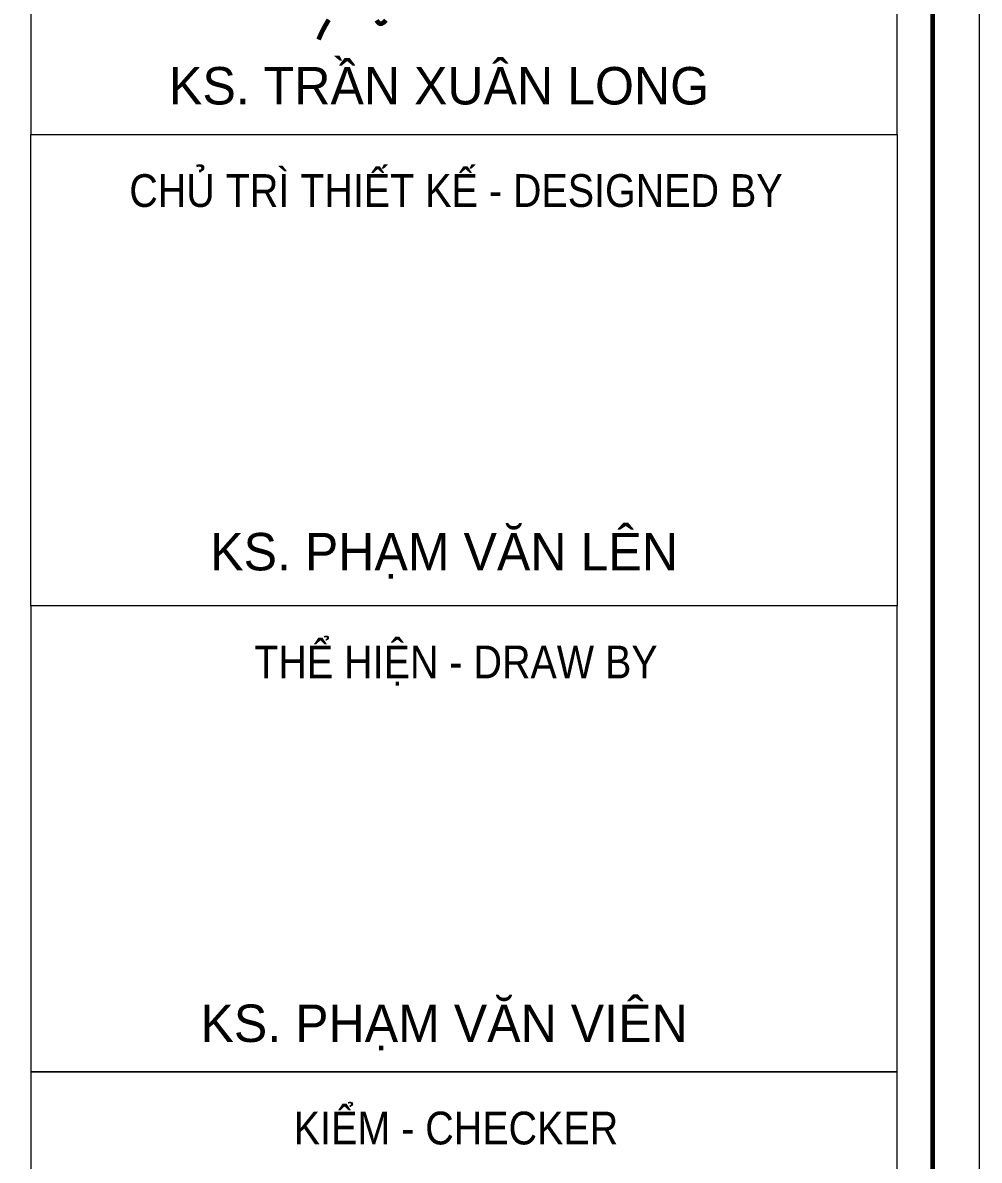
# Model space of a CAD drawing. Extents: x 597247 to 597986, y 2301157 to 2301524.
# Drawn here: x 597960.8 to 597986.03, y 2301212.09 to 2301242.11 of the extents above; entities that cross this region are included whole.
import ezdxf
from ezdxf.enums import TextEntityAlignment as Align
from ezdxf.xclip import XClip

# ---------------------------------------------------------------- set-up
doc = ezdxf.new("R2010")
doc.units = 0
doc.header["$MEASUREMENT"] = 0
doc.header["$XCLIPFRAME"] = 2
doc.linetypes.add('CENTER2', pattern=[1.125, 0.75, -0.125, 0.125, -0.125])
doc.linetypes.add('PHANTOM2', pattern=[1.25, 0.625, -0.125, 0.125, -0.125, 0.125, -0.125])
doc.layers.get('0').update_dxf_attribs({"color": 8, "linetype": 'CONTINUOUS', "lineweight": 9})
doc.layers.get('DEFPOINTS').update_dxf_attribs({"color": 8, "linetype": 'CONTINUOUS'})
doc.layers.add('1', color=3, linetype='CONTINUOUS')
doc.layers.add('Khungten_LCDI', color=7, linetype='CONTINUOUS')
for name, color, linetype, lineweight in [('HATCH', 252, 'CONTINUOUS', 5), ('ISO', 153, 'CONTINUOUS', 13), ('LC Net dam 1', 30, 'CONTINUOUS', 30), ('LC Net dam3', 1, 'CONTINUOUS', 60), ('LC Net thay', 7, 'CONTINUOUS', 25), ('LC Text1', 3, 'CONTINUOUS', 20), ('Nhaa', 8, 'CONTINUOUS', 50)]:
    doc.layers.add(name, color=color, linetype=linetype, lineweight=lineweight)
doc.styles.add('Khungten', font='VHAVAN.ttf', dxfattribs={"width": 0.8, "height": 5000})
doc.styles.add('Title', font='VHBLACK.ttf', dxfattribs={"width": 0.8})
doc.styles.add('VNAVANTH', font='VHAVANB.ttf', dxfattribs={"width": 0.6})

# ---------------------------------------------------------------- blocks, each defined once
blk = doc.blocks.new('LCDI-VINH')
at = {"layer": 'DEFPOINTS', "lineweight": 0}
blk.add_lwpolyline([(-1200, -14850), (-1200, 14850), (40800, 14850), (40800, -14850)], close=True, dxfattribs=at)
at = {"layer": 'ISO', "ltscale": 2, "const_width": 20}
for points in [[(38226.8, -1034.5), (38227.3, -1035.3), (38227.8, -1036.2), (38228.3, -1037), (38228.8, -1037.8), (38229.4, -1038.6), (38229.9, -1039.4), (38230.4, -1040.1), (38231, -1040.9), (38231.6, -1041.6), (38232.1, -1042.3), (38232.7, -1042.9), (38233.3, -1043.6), (38233.9, -1044.2), (38234.5, -1044.8), (38235.1, -1045.4), (38235.7, -1045.9), (38236.3, -1046.4), (38237, -1046.9), (38237.6, -1047.3), (38238.3, -1047.7), (38238.6, -1047.9), (38238.9, -1048), (38239.2, -1048.2), (38239.6, -1048.4), (38239.9, -1048.5), (38240.2, -1048.6), (38240.6, -1048.7), (38240.9, -1048.9), (38241.2, -1049), (38241.6, -1049), (38241.8, -1049.1), (38242.3, -1049.2), (38242.6, -1049.2), (38242.9, -1049.3), (38243.3, -1049.3), (38243.6, -1049.3), (38244, -1049.3), (38244.3, -1049.3), (38244.7, -1049.3), (38245, -1049.3), (38245.4, -1049.2), (38245.7, -1049.2), (38246.1, -1049.1), (38246.4, -1049.1), (38247.1, -1048.9), (38247.8, -1048.7), (38248.5, -1048.5), (38249.3, -1048.2), (38250, -1047.9), (38250.7, -1047.6), (38251.4, -1047.2), (38252.2, -1046.8), (38252.9, -1046.4), (38253.6, -1045.9), (38254.3, -1045.4), (38255.1, -1044.9), (38255.8, -1044.4), (38256.5, -1043.8), (38257.3, -1043.3), (38258, -1042.7), (38258.7, -1042.1), (38259.4, -1041.4), (38260.2, -1040.8), (38260.9, -1040.1), (38261.6, -1039.5), (38262.3, -1038.8), (38263.1, -1038.1), (38263.8, -1037.4), (38265.2, -1035.9), (38266.6, -1034.4)], [(38022.3, -1032.3), (38020.5, -1035.2), (38018.8, -1038.1), (38017, -1041), (38015.3, -1043.9), (38013.6, -1046.9), (38011.8, -1049.8), (38010.1, -1052.7), (38008.5, -1055.7), (38007.5, -1057.5), (38005.2, -1061.6), (38003.5, -1064.6), (38001.9, -1067.6), (38000.3, -1070.6), (37998.7, -1073.6), (37997.2, -1076.6), (37995.7, -1079.6), (37994.2, -1082.7), (37992.7, -1085.7), (37990.6, -1090.1), (37989.8, -1091.9), (37988.3, -1094.9), (37987, -1098), (37985.6, -1101.1), (37984.2, -1104.2), (37981.5, -1110.5), (37978.8, -1116.7)]]:
    blk.add_lwpolyline(points, dxfattribs=at)
at = {"layer": 'Khungten_LCDI', "color": 5, "lineweight": 25}
blk.add_line((40600, -14650), (40600, 14650), dxfattribs=at)
at = {"layer": 'Khungten_LCDI', "color": 5, "lineweight": 60}
blk.add_lwpolyline([(0, -14650), (0, 14650), (40600, 14650), (40600, -14650)], close=True, dxfattribs=at)
at = {"layer": 'Khungten_LCDI', "color": 9, "lineweight": 15}
for points in [[(36750, -1521.9), (40450, -1521.9), (40450, 446.3), (36750, 446.3)], [(36750, -1521.9), (40450, -1521.9), (40450, -3535.5), (36750, -3535.5)], [(36750, -1521.9), (40450, -1521.9), (40450, -3535.5), (36750, -3535.5)], [(36750, -5526.4), (40450, -5526.4), (40450, -3535.5), (36750, -3535.5)], [(36750, -7517.3), (40450, -7517.3), (40450, -5526.4), (36750, -5526.4)]]:
    blk.add_lwpolyline(points, close=True, dxfattribs=at)
at = {"color": 7, "style": 'VNAVANTH'}
for s, p in [('KS. TRÇN XU¢N LONG', (38493.4, -1394.1)), ('Ks. ph¹m v¨n lªn', (38514.7, -3384.3)), ('ks. ph¹m v¨n viªn', (38514.7, -5398.7))]:
    blk.add_text(s, height=160, dxfattribs=at).set_placement(p, align=Align.CENTER)
at = {"color": 7, "style": 'Khungten', "width": 0.9}
for s, p in [('chñ tr× thiÕt kÕ - designed by', (38565.6, -1831.8)), ('thÓ hiÖn - draw by', (38565.6, -3845.4)), ('kiÓm - checker', (38565.6, -5836.3))]:
    blk.add_text(s, height=140, dxfattribs=at).set_placement(p, align=Align.CENTER)
at = {"color": 7, "style": 'Khungten', "width": 0.8}
for tag, p in [('REVISION', (39498.8, -10746.3)), ('NGAYHT', (39546.1, -11609.4))]:
    blk.add_attdef(tag, text='', height=200, dxfattribs=at).set_placement(p, align=Align.CENTER)
at = {"layer": 'LC Text1', "style": 'Title', "width": 1.485915}
for tag, p, p2 in [('TENBANVE1', (36912.7, -8885.8), (40339.1, -8885.8)), ('TENBANVE2', (36912.7, -9562.5), (40339.1, -9562.5))]:
    blk.add_attdef(tag, text='', height=250, dxfattribs=at).set_placement(p, p2, align=Align.FIT)
at = {"layer": 'LC Text1', "style": 'Title', "width": 0.7}
blk.add_attdef('SOBANVE', text='', height=250, dxfattribs=at).set_placement((39562, -13896.2), align=Align.CENTER)
blk = doc.blocks.new('ATGT')
at = {"layer": 'HATCH'}
h = blk.add_hatch(dxfattribs=at)
h.set_pattern_fill('ANSI31', color=256, scale=10, angle=320, style=0)
h.set_pattern_definition([(5.00000025, (-611393.3933, -2299377.1615), (-0.1089446839, 1.24524337214), [])])
h.paths.add_polyline_path([(81.625, -154.841), (77.426, -155.259), (79.232, -173.389), (83.431, -172.971)])
edge = h.paths.add_edge_path()
edge.add_line((70.469, -161.391), (81.233, -160.319))
edge.add_line((77.963, -160.644), (77.263, -153.623))
edge.add_line((80.534, -153.297), (69.77, -154.37))
edge.add_line((77.263, -153.623), (77.963, -160.644))
at = {"layer": '1', "linetype": 'CENTER2', "ltscale": 10}
blk.add_lwpolyline([(83.359, -154.684), (81.059, -68.143), (8.058, 22.415), (-6.581, 24.718), (-179.711, -88.918)], dxfattribs=at)
at = {"layer": 'LC Net dam3', "linetype": 'PHANTOM2', "ltscale": 5, "const_width": 0.5, "flags": 128}
blk.add_lwpolyline([(83.357, -154.601), (81.049, -67.792), (81.183, 46.729), (66.185, 47.015), (63.879, 88.911), (16.214, 94.988), (-55.583, 111.007), (-74.123, 111.17), (-74.297, 90.26), (-46.608, 92.384), (-41.357, 27.289), (-62.865, 27.376), (-63.145, 10.775), (-69.804, 11.198), (-74.904, -62.141), (-155.95, -77.631), (-149.191, -119.913), (-150.05, -138.133), (-155.405, -138.973), (-155.236, -172.099), (-155.151, -176.188)], dxfattribs=at)
at = {"layer": 'LC Net thay'}
blk.add_lwpolyline([(38.414, -159.003), (83.357, -154.601)], dxfattribs=at)
at = {"layer": 'Nhaa', "color": 3}
blk.add_lwpolyline([(81.625, -154.841), (77.426, -155.259), (79.232, -173.389), (83.431, -172.971)], close=True, dxfattribs=at)

msp = doc.modelspace()

# ---------------------------------------------------------------- block references
at = {"layer": 'LC Net dam 1', "xscale": 0.006177110705327575, "yscale": 0.006177110705327575, "zscale": 0.006177110705327575}
msp.add_blockref('LCDI-VINH', (597734.005, 2301248.561), dxfattribs=at)

# ---------------------------------------------------------------- next in the draw order: block references
at = {"layer": 'LC Net dam 1'}
ref = msp.add_blockref('ATGT', (597880.196, 2301388.603), dxfattribs=at)
XClip(ref).set_block_clipping_path([(-146.1911772355, -193.8257925529), (78.3735900556, -49.547754881)])

doc.saveas('drawing.dxf')
